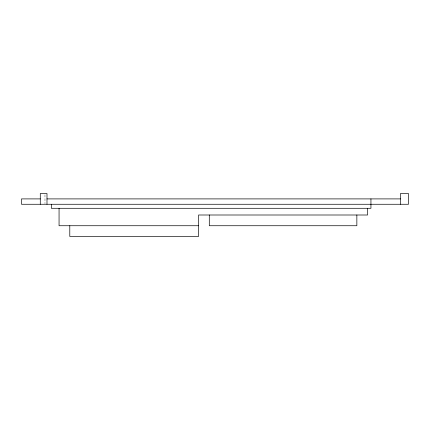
<?xml version="1.0" encoding="UTF-8"?>
<svg xmlns="http://www.w3.org/2000/svg" width="430" height="430" viewBox="0 0 430 430"><rect width="100%" height="100%" fill="white"/><g stroke="black" fill="none" stroke-linecap="round" stroke-linejoin="round"><path stroke-width="0.32" stroke-dasharray="2.15 1.61" d="M44.973 194.876L44.973 203.6"/><path stroke-width="0.64" d="M40.28 198.902L21.5 198.902L21.5 204.266L408.5 204.266L408.5 193.538L400.454 193.538L400.454 204.266M46.988 198.902L400.454 198.902M198.569 225.734L59.06 225.734L59.06 208.292M370.94 198.902L370.94 208.292L51.347 208.292L51.347 204.266M367.585 208.292L367.585 215L198.569 215L198.569 236.462L69.789 236.462L69.789 225.734M356.857 215L356.857 225.734L209.297 225.734L209.297 215M46.988 204.266L46.988 193.538L40.28 193.538L40.28 204.266"/></g></svg>
